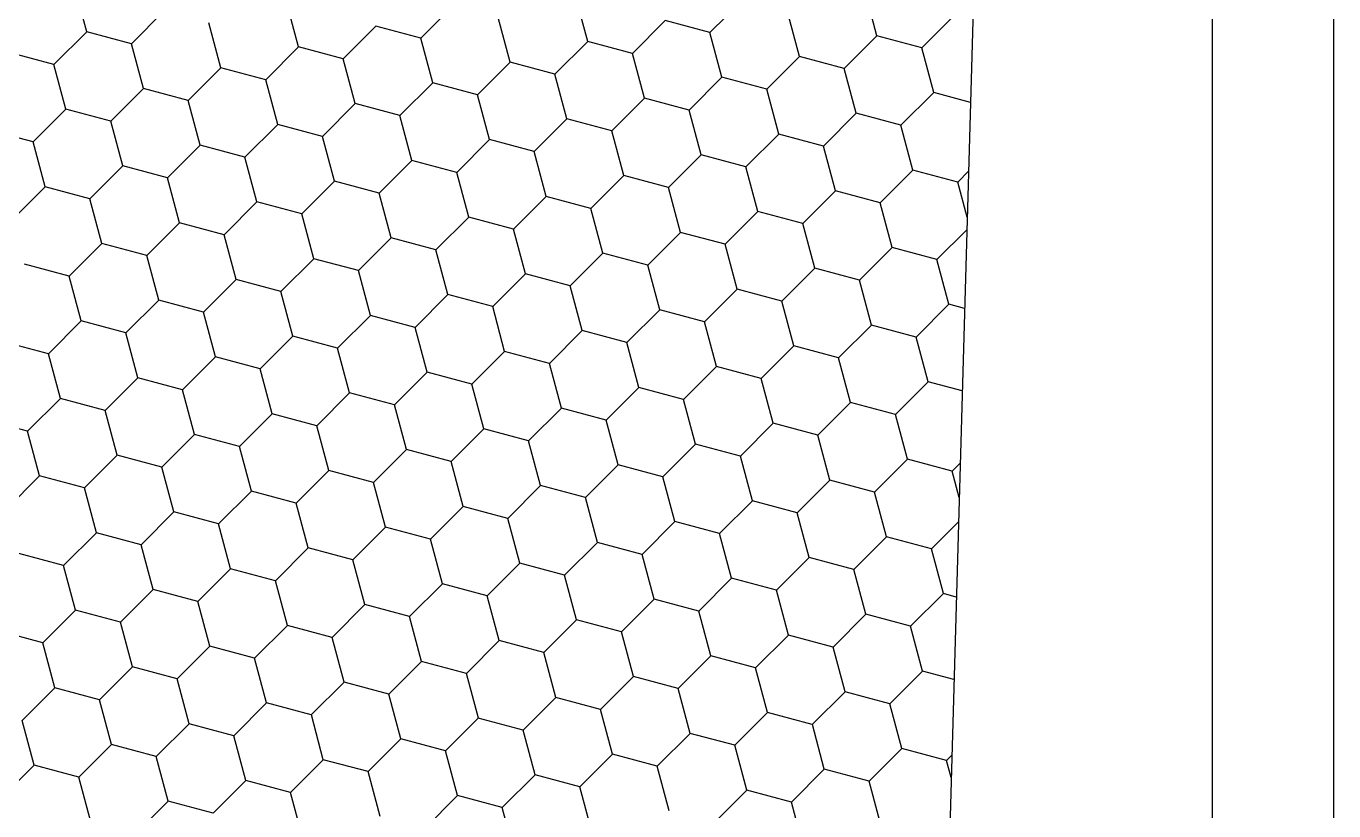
# Model space of a CAD drawing. Header units: inches. Extents: x 11.6 to 54.1, y 10.7 to 35.5.
# Drawn here: x 41.0135 to 41.2252, y 31.7256 to 31.8526 of the extents above; entities that cross this region are included whole.
import ezdxf

# ---------------------------------------------------------------- set-up
doc = ezdxf.new("R2010")
doc.units = ezdxf.units.IN
doc.header["$MEASUREMENT"] = 0
doc.layers.add('02', color=2, linetype='Continuous')

msp = doc.modelspace()

# ---------------------------------------------------------------- linework, layer by layer
at = {"layer": '02'}
for p, q in [((41.20550889287662, 32.49814949224543), (41.20550889287662, 31.39858789502483)), ((41.22519722439866, 31.39858789502483), (41.22519722439866, 32.49814949224543)), ((41.18255326627806, 32.40781655326151), (41.15918713562242, 31.58881997418081)), ((41.02329500565357, 31.85172633846247), (41.02135386281699, 31.858970782158)), ((41.15123372116178, 31.8510668428849), (41.14929257832519, 31.85831128658043)), ((41.05757608112, 31.84926506793141), (41.05563493828341, 31.85650951162694)), ((41.10440490114089, 31.85016595540816), (41.1024637583043, 31.85741039910368)), ((41.12419695545506, 31.85158673117127), (41.12950025625579, 31.85689003203021)), ((41.03053931529686, 31.84978495592674), (41.03584261609759, 31.85508825678568)), ((41.07736813531775, 31.850685843549), (41.0826714362349, 31.85598914440794)), ((41.09185715658642, 31.84680379740036), (41.08991601374984, 31.85404824111043)), ((41.13868597660731, 31.8477046848771), (41.13674483377073, 31.85494912857263)), ((41.15847803103789, 31.84912546075662), (41.16378133195504, 31.85442876161557)), ((41.04502833668194, 31.84590290993816), (41.04308719384536, 31.85314735363369)), ((41.06482039076328, 31.84732368551209), (41.07012369168043, 31.85262698637104)), ((41.07736799492087, 31.85068607931913), (41.07012355116714, 31.85262722215572)), ((41.11164921090059, 31.84822457313436), (41.11695251181774, 31.8535278739933)), ((41.12419681505818, 31.85158696678133), (41.11695237142086, 31.85352810961791)), ((41.01799157074239, 31.84642279788983), (41.02329487154312, 31.85172609874877)), ((41.03053917466715, 31.84978519184239), (41.02329473102983, 31.85172633467897)), ((41.03248059212748, 31.84254075191581), (41.03053944929089, 31.84978519562588)), ((41.07930941214837, 31.84344163939255), (41.07736826931178, 31.85068608308808)), ((41.09910146634612, 31.84486241509745), (41.10440476726327, 31.85016571595639)), ((41.11164907050371, 31.84822480878807), (41.10440462674998, 31.85016595162466)), ((41.12613823216926, 31.8443425268693), (41.12419708933268, 31.85158697056482)), ((41.14593028648343, 31.84576330271972), (41.15123358740058, 31.85106660357866)), ((41.15847789064102, 31.84912569626482), (41.1512334470037, 31.85106683910141)), ((41.01799143011268, 31.84642303384913), (41.01074698647536, 31.84836417668572)), ((41.05227264632523, 31.84396152746064), (41.05757594712596, 31.84926482831958)), ((41.0648202503664, 31.84732392132588), (41.05757580661267, 31.84926506416247)), ((41.11359048761479, 31.84098036887605), (41.11164934477821, 31.84822481257157)), ((41.13338254192896, 31.84240114468281), (41.13868584284611, 31.84770444554175)), ((41.14593014620296, 31.84576353827157), (41.13868570244923, 31.84770468110816)), ((41.16041930763569, 31.84188125633824), (41.1584781647991, 31.84912570004832)), ((41.01993284757301, 31.83917859392255), (41.01799170473642, 31.84642303761808)), ((41.03972490177076, 31.84059936942373), (41.04502820257149, 31.84590267028267)), ((41.05227250581193, 31.84396176333263), (41.0450280620582, 31.84590290616921)), ((41.0667616675939, 31.8400794813993), (41.06482052475732, 31.84732392509483)), ((41.08655372179165, 31.84150025706055), (41.0918570227088, 31.84680355791949)), ((41.09910132594924, 31.84486265079482), (41.09185688231192, 31.84680379364596)), ((41.14787156319763, 31.83851909833044), (41.14593042036105, 31.84576354202596)), ((41.05421392315585, 31.8367173233915), (41.05227278031926, 31.84396176708702)), ((41.0740059773536, 31.83813809900909), (41.07930927815433, 31.84344139986803)), ((41.08655358139477, 31.84150049280157), (41.07930913775746, 31.84344163565271)), ((41.10104274317674, 31.83761821085369), (41.09910160034016, 31.84486265456377)), ((41.12083479749091, 31.83903898663135), (41.12613809829164, 31.84434228749029)), ((41.1333824016485, 31.84240138027832), (41.12613795789476, 31.8443425231149)), ((41.02717715721629, 31.83723721138682), (41.03248045813344, 31.84254051224576)), ((41.03972476125747, 31.84059960533938), (41.03248031750373, 31.84254074817596)), ((41.08849499862227, 31.83425605286044), (41.08655385578569, 31.84150049655597)), ((41.13532381864317, 31.83515694033719), (41.13338267580658, 31.84240138403271)), ((41.15511587295733, 31.83657771623126), (41.16041917387448, 31.8418810170902)), ((41.16636159397714, 31.84028894833187), (41.16041903359402, 31.8418812525984)), ((41.01462941266183, 31.83387505334991), (41.01993271357897, 31.83917835420885)), ((41.027177016703, 31.83723744734613), (41.01993257294927, 31.83917859018271)), ((41.04166617860138, 31.83335516538369), (41.0397250357648, 31.84059960907922)), ((41.06145823279913, 31.83477594097218), (41.06676153359987, 31.84007924183112)), ((41.07400583684031, 31.83813833480832), (41.06676139320299, 31.84007947765946)), ((41.10828705282002, 31.83567682859444), (41.11359035373717, 31.84098012945338)), ((41.12083465709403, 31.83903922228507), (41.1135902133403, 31.84098036512165)), ((41.02911843416333, 31.82999300737589), (41.02717729132674, 31.83723745107142)), ((41.07594725418422, 31.83089389485264), (41.07400611134764, 31.83813833854816)), ((41.09573930838197, 31.83231467055754), (41.10104260918271, 31.83761797141648)), ((41.10828691253956, 31.83567706429181), (41.10104246878583, 31.8376182071284)), ((41.12277607420511, 31.83179478232938), (41.12083493136853, 31.83903922602491)), ((41.14256812851928, 31.8332155581798), (41.14787142932001, 31.83851885903874)), ((41.15511573267687, 31.83657795176856), (41.14787128903955, 31.83851909460515)), ((41.01462927214853, 31.83387528935287), (41.0073848283948, 31.83581643218946)), ((41.04891048824467, 31.83141378293527), (41.05421378916181, 31.83671708379421)), ((41.06145809228584, 31.83477617681507), (41.05421364864852, 31.83671731966621)), ((41.11022832965065, 31.82843262432158), (41.10828718681406, 31.83567706801711)), ((41.13002038396481, 31.82985340014289), (41.13532368476555, 31.83515670100184)), ((41.1425679881224, 31.83321579377531), (41.13532354448508, 31.8351569366119)), ((41.15705714967154, 31.82933351179832), (41.15511600683495, 31.83657795549385)), ((41.01657068960886, 31.82663084936809), (41.01462954677228, 31.83387529306361)), ((41.0363627436902, 31.82805162488381), (41.04166604460735, 31.83335492574275)), ((41.04891034773137, 31.83141401882182), (41.04166590409405, 31.83335516167296)), ((41.06339950962975, 31.82753173684483), (41.06145836679317, 31.83477618054036)), ((41.0831915638275, 31.82895251252063), (41.08849486462824, 31.83425581337957)), ((41.09573916798509, 31.83231490629856), (41.08849472423136, 31.83425604913515)), ((41.14450940523349, 31.82597135379052), (41.1425682623969, 31.83321579748605)), ((41.0508517651917, 31.82416957883703), (41.04891062235512, 31.83141402253256)), ((41.07064381927304, 31.82559035448372), (41.07594712019019, 31.83089365534266)), ((41.08319142343063, 31.82895274830531), (41.07594697967689, 31.8308938911419)), ((41.09768058509618, 31.82507046631378), (41.09573944225959, 31.8323149100093)), ((41.11747263941034, 31.82649124210599), (41.12277594021108, 31.83179454296493)), ((41.13002024356793, 31.82985363578206), (41.12277579993061, 31.83179477861864)), ((41.02381499913573, 31.82468946684691), (41.02911830005288, 31.82999276770585)), ((41.0363626031769, 31.82805186082857), (41.02911815953959, 31.8299930036797)), ((41.08513284065813, 31.82170830830597), (41.08319169782154, 31.8289527520015)), ((41.13196166067902, 31.82260919578272), (41.13002051784243, 31.82985363947824)), ((41.15175371499318, 31.82402997169135), (41.15705701579392, 31.82933327255029)), ((41.16430131926719, 31.82739236526555), (41.15705687551345, 31.82933350810214)), ((41.16430145954765, 31.82739212972825), (41.16604334149562, 31.82913401173442)), ((41.01126725469768, 31.82132730881), (41.01657055549841, 31.82663060966894)), ((41.02381485873885, 31.82468970283531), (41.01657041498512, 31.82663084568645)), ((41.03830402063723, 31.82080742082923), (41.03636287780065, 31.82805186452475)), ((41.05809607471857, 31.82222819643226), (41.06339937563572, 31.8275314972912)), ((41.07064367887616, 31.82559059031206), (41.06339923512243, 31.82753173314865)), ((41.10492489485588, 31.82312908405453), (41.11022819565661, 31.82843238491347)), ((41.11747249901347, 31.82649147778881), (41.11022805537615, 31.82843262062539)), ((41.11941391612455, 31.81924703777491), (41.11747277328796, 31.82649148147044)), ((41.16583082532562, 31.82168519730345), (41.16430159330886, 31.82739236894719)), ((41.02575627608277, 31.81744526282142), (41.02381513324618, 31.8246897065315)), ((41.07258509622007, 31.81834615029817), (41.07064395326707, 31.8255905939937)), ((41.09237715030141, 31.81976692601762), (41.09768045121856, 31.82507022687656)), ((41.104924754459, 31.82312931979556), (41.09768031082168, 31.82507046263214)), ((41.13920597043872, 31.82066781365444), (41.14450927123945, 31.82597111451338)), ((41.15175357471272, 31.8240302072723), (41.14450913095899, 31.82597135010889)), ((41.0455483301641, 31.81886603839536), (41.05085163108125, 31.8241693392543)), ((41.05809593432169, 31.82222843231881), (41.05085149068437, 31.82416957515539)), ((41.06003735166561, 31.81498399229037), (41.05809620882902, 31.82222843598589)), ((41.1068661716865, 31.81588487976711), (41.10492502884991, 31.82312932346264)), ((41.12665822588425, 31.81730565560298), (41.13196152668498, 31.82260895646192)), ((41.13920583015825, 31.82066804927905), (41.13196138640452, 31.82260919211564)), ((41.15369499170739, 31.81678576724386), (41.1517538488708, 31.82403021093938)), ((41.03300058572605, 31.81550388035845), (41.03830388652678, 31.82080718121739)), ((41.04554818976722, 31.81886627432556), (41.03830374601349, 31.82080741716214)), ((41.07982940574694, 31.81640476798071), (41.08513270666409, 31.82170806883965)), ((41.09237700990453, 31.8197671618023), (41.08513256626721, 31.82170830463889)), ((41.14114724715292, 31.81342360923605), (41.13920610431634, 31.82066805293158)), ((41.04748960711114, 31.81162183429711), (41.04554846427455, 31.81886627799264)), ((41.06728166119247, 31.81304260994381), (41.07258496210962, 31.81834591080275)), ((41.07982926546648, 31.81640500380905), (41.07258482171274, 31.81834614664564)), ((41.09431842713203, 31.81252272175931), (41.09237728429544, 31.81976716546939)), ((41.11411048132978, 31.81394349756607), (41.11941378224693, 31.81924679842501)), ((41.12665808560379, 31.8173058912858), (41.11941364185005, 31.81924703412238)), ((41.16093930146709, 31.81484438520289), (41.16577357855677, 31.81967866229257)), ((41.02045284117158, 31.81214172230699), (41.02575614197232, 31.81744502316593)), ((41.03300044521276, 31.81550411633231), (41.02575600157544, 31.81744525916889)), ((41.08177068269398, 31.8091605637515), (41.07982953985739, 31.81640500744703)), ((41.10156273677531, 31.81058133952916), (41.10686603769246, 31.81588464038811)), ((41.11411034104932, 31.81394373329255), (41.106865897412, 31.81588487612913)), ((41.12859950271487, 31.81006145122825), (41.12665835987828, 31.81730589492378)), ((41.14839155691262, 31.81148222715143), (41.15369485771335, 31.81678552801037)), ((41.16093916130304, 31.81484462075474), (41.15369471754931, 31.81678576359133)), ((41.02045270065829, 31.81214195833905), (41.01320825690456, 31.81408310117564)), ((41.03494186267309, 31.80825967627476), (41.0330007198365, 31.81550411998484)), ((41.05473391675442, 31.8096804519069), (41.06003721755516, 31.81498375276584)), ((41.0672815207956, 31.8130428458158), (41.06003707715828, 31.81498398865239)), ((41.1160517581604, 31.806699293235), (41.11411061532382, 31.81394373693053)), ((41.16288057818129, 31.80760018069719), (41.16093943534471, 31.81484462440727)), ((41.02239411811862, 31.80489751828151), (41.02045297528203, 31.81214196197703)), ((41.04218617219995, 31.80631829385544), (41.04748947300069, 31.81162159471438)), ((41.05473377635754, 31.80968068782255), (41.04748933260381, 31.81162183065913)), ((41.06922293813951, 31.80579840575825), (41.06728179530293, 31.81304284945378)), ((41.08901499222085, 31.80721918147771), (41.094318293138, 31.81252248233665)), ((41.10156259649485, 31.8105815752993), (41.09431815274112, 31.81252271813588)), ((41.13584381235815, 31.80812006911452), (41.1411471132753, 31.81342336997346)), ((41.14839141663216, 31.81148246276149), (41.14114697299484, 31.81342360559808)), ((41.05667519370146, 31.80243624775045), (41.05473405086487, 31.80968069144598)), ((41.10350401360594, 31.8033371352272), (41.10156287076935, 31.81058157892272)), ((41.12329606780369, 31.80475791107762), (41.12859936872083, 31.81006121193656)), ((41.13584367219411, 31.80812030476824), (41.12859922844037, 31.81006144760482)), ((41.15033283374324, 31.80423802268939), (41.14839169090666, 31.81148246639947)), ((41.02963842764549, 31.80295613581853), (41.03494172844622, 31.80825943667747)), ((41.04218603180308, 31.8063185298293), (41.03494158804934, 31.80825967266588)), ((41.07646724778279, 31.8038570234408), (41.08177054858353, 31.80916032429974)), ((41.08901485194038, 31.80721941730604), (41.08177040830306, 31.80916056014263)), ((41.13778508918877, 31.80087586469614), (41.13584394635219, 31.80812030839166)), ((41.15757714338653, 31.80229664066297), (41.16288044430367, 31.80759994152191)), ((41.16540964121051, 31.8069224432607), (41.16288030413963, 31.80760017708832)), ((41.04412744914699, 31.79907408974265), (41.04218630631041, 31.80631853343817)), ((41.06391950322833, 31.80049486540389), (41.06922280402906, 31.80579816626283)), ((41.07646710738592, 31.80385725931279), (41.0692226637486, 31.80579840214938)), ((41.09095626916788, 31.79997497721939), (41.0890151263313, 31.80721942091492)), ((41.11074832324922, 31.80139575302616), (41.11605162416637, 31.8066990538851)), ((41.12329592752322, 31.80475814677499), (41.1160514838859, 31.80669928961157)), ((41.01709068309102, 31.79959397778163), (41.02239398389175, 31.80489727864057)), ((41.02963828724861, 31.80295637183605), (41.02239384349487, 31.80489751467263)), ((41.07840852472983, 31.79661281921159), (41.07646738189325, 31.80385726290712)), ((41.09820057881117, 31.79803359498925), (41.1035038796119, 31.80333689584819)), ((41.11074818308517, 31.80139598878174), (41.10350373933144, 31.80333713161832)), ((41.12523734463431, 31.79751370668833), (41.12329620179772, 31.80475815038386)), ((41.14502939883206, 31.79893448262607), (41.15033269974921, 31.80423778348501)), ((41.15757700322248, 31.80229687625848), (41.15033255946874, 31.80423801909507)), ((41.01709054269414, 31.79959421384279), (41.00984609894041, 31.80153535667938)), ((41.03157970459252, 31.79571193173484), (41.02963856175594, 31.80295637543037)), ((41.05137175867386, 31.79713270736698), (41.05667505947459, 31.80243600822592)), ((41.06391936283145, 31.80049510131954), (41.05667491919413, 31.80243624415613)), ((41.11268960019625, 31.79415154868053), (41.11074845735967, 31.80139599237606)), ((41.15951842021715, 31.79505243615728), (41.15757727738056, 31.8022968798528)), ((41.01903196015447, 31.79234977372704), (41.01709081731789, 31.79959421742257)), ((41.03882401411939, 31.79377054933008), (41.04412731492013, 31.79907385018902)), ((41.05137161827698, 31.79713294332629), (41.04412717463966, 31.79907408616288)), ((41.06586078017536, 31.79325066120379), (41.06391963733878, 31.80049510489931)), ((41.0856528342567, 31.79467143695234), (41.09095613505743, 31.79997473781128)), ((41.0982004385307, 31.79803383078848), (41.09095599477697, 31.79997497362507)), ((41.13248165427759, 31.79557232457461), (41.13778495519474, 31.80087562543355)), ((41.14502925866801, 31.79893471826523), (41.13778481503069, 31.80087586110182)), ((41.14697067566268, 31.79169027814947), (41.14502953282609, 31.798934721845)), ((41.0533130356209, 31.78988850319598), (41.05137189278431, 31.79713294689151)), ((41.10014185564179, 31.79078939067273), (41.0982007128052, 31.79803383436825)), ((41.11993390983954, 31.7922101665377), (41.12523721064027, 31.79751346739664)), ((41.13248151411354, 31.79557256027198), (41.12523707047622, 31.79751370310856)), ((41.02627626956492, 31.79040839127862), (41.03157957048207, 31.79571169213756)), ((41.03882387372251, 31.79377078533304), (41.03157943008519, 31.79571192816962)), ((41.07310508970223, 31.79130927890088), (41.07840839061938, 31.79661257975982)), ((41.08565269397624, 31.79467167279523), (41.0784082502225, 31.79661281563182)), ((41.08759411120374, 31.78742723266492), (41.08565296836715, 31.79467167636045)), ((41.13442293122463, 31.78832812014167), (41.13248178838804, 31.7955725638372)), ((41.15421498530596, 31.78974889612306), (41.15951828622311, 31.795052196982)), ((41.16502885996416, 31.79357584124097), (41.15951814605906, 31.79505243257751)), ((41.04076529118284, 31.78652634518818), (41.03882414834626, 31.79377078888371)), ((41.06055734514776, 31.78794712086398), (41.0658606459485, 31.79325042172292)), ((41.07310494942177, 31.79130951480198), (41.06586050566803, 31.79325065763857)), ((41.10738616528507, 31.78884800850079), (41.1126894660858, 31.79415130935973)), ((41.11993376955908, 31.79221040227873), (41.11268932592176, 31.79415154511531)), ((41.01372852501046, 31.78704623324171), (41.01903182592761, 31.79234953410065)), ((41.02627612916805, 31.79040862733979), (41.01903168553073, 31.79234977017637)), ((41.02821754662838, 31.78316418718038), (41.02627640379179, 31.79040863089045)), ((41.07504636664927, 31.78406507465712), (41.07310522381268, 31.79130951835265)), ((41.0948384207306, 31.78548585044933), (41.10014172164775, 31.79078915130827)), ((41.10738602500461, 31.78884824428548), (41.10014158136729, 31.79078938712206)), ((41.12187518667016, 31.78496596213387), (41.11993404383357, 31.79221040582939)), ((41.14166724086791, 31.78638673808615), (41.14697054166864, 31.79169003894509)), ((41.15421484525833, 31.78974913174767), (41.1469704015046, 31.79169027458425)), ((41.01372838461358, 31.78704646934654), (41.00648394097626, 31.78898761218312)), ((41.0480096005933, 31.78458496282707), (41.05331290151044, 31.78988826368601)), ((41.0605572048673, 31.78794735680873), (41.05331276111357, 31.78988849964531)), ((41.10932744211569, 31.78160380412606), (41.10738629927911, 31.78884824782159)), ((41.12911949631344, 31.78302458004924), (41.13442279711418, 31.78832788090818)), ((41.14166710070386, 31.78638697375442), (41.13442265695013, 31.788328116591)), ((41.156156262253, 31.78250469160281), (41.15421511941641, 31.78974913529834)), ((41.01566980219032, 31.77980202917257), (41.01372865935374, 31.78704647288265)), ((41.03546185603883, 31.78122280479016), (41.04076515695598, 31.7865261056491)), ((41.04800946031283, 31.78458519881548), (41.0407650165591, 31.78652634165206)), ((41.06249862221122, 31.78070291664932), (41.06055747937463, 31.78794736034484)), ((41.08229067617614, 31.78212369241243), (41.08759397709328, 31.78742699327137)), ((41.09483828045014, 31.78548608629222), (41.08759383681282, 31.78742722912881)), ((41.14360851769853, 31.77914253359501), (41.14166737486195, 31.78638697730509)), ((41.04995087765675, 31.77734075865607), (41.04800973482016, 31.78458520235159)), ((41.06974293162167, 31.77876153437552), (41.07504623253882, 31.78406483523446)), ((41.08229053589567, 31.78212392829897), (41.07504609225835, 31.78406507113556)), ((41.09677969767764, 31.77824164613281), (41.09483855484105, 31.78548608982834)), ((41.11657175175898, 31.77966242199778), (41.12187505267612, 31.78496572285673)), ((41.1291193561494, 31.78302481576117), (41.12187491239566, 31.78496595859775)), ((41.02291411148436, 31.77786064675325), (41.02821741240151, 31.78316394761219)), ((41.03546171575837, 31.78122304082223), (41.02821727200463, 31.78316418365881)), ((41.08423195323959, 31.77487948811046), (41.082290810403, 31.78212393182054)), ((41.13106077314406, 31.7757803755872), (41.12911963030748, 31.78302481928273)), ((41.15085282734182, 31.77720115158314), (41.15615612814255, 31.78250445244208)), ((41.16340043173224, 31.78056354524466), (41.15615598809492, 31.78250468808125)), ((41.03740313310228, 31.77397860064826), (41.03546199026569, 31.78122304434379)), ((41.05719518718362, 31.77539937632406), (41.06249848798435, 31.780702677183)), ((41.06974279145762, 31.77876177030572), (41.06249834770389, 31.78070291314231)), ((41.10402400720451, 31.77630026396088), (41.10932730812166, 31.78160356481982)), ((41.11657161159493, 31.77966265776791), (41.10932716784119, 31.7816038006045)), ((41.16340057189628, 31.78056330962005), (41.16469452680141, 31.78185726452517)), ((41.16453666436538, 31.77632409406084), (41.16340070589032, 31.78056354876622)), ((41.01036636704631, 31.77449848870179), (41.01566966784704, 31.77980178956074)), ((41.0229139712039, 31.77786088282897), (41.01566952756658, 31.77980202566556)), ((41.02485538866423, 31.77061644264046), (41.02291424582764, 31.77786088633599)), ((41.07168420868512, 31.77151733011721), (41.06974306584853, 31.77876177381273)), ((41.09147626265004, 31.77293810592397), (41.09677956356719, 31.77824140678291)), ((41.10402386704046, 31.77630049977466), (41.09677942328673, 31.77824164261125)), ((41.11851302870601, 31.77241821759395), (41.11657188586943, 31.77966266128948)), ((41.13830508278735, 31.77383899354624), (41.1436083837045, 31.77914229440518)), ((41.15085268717777, 31.77720138725141), (41.14360824354045, 31.779142530088)), ((41.04464744251273, 31.77203721828715), (41.04995074342988, 31.77734051914609)), ((41.05719504678674, 31.77539961231247), (41.04995060314942, 31.77734075514905)), ((41.10596528415154, 31.76905605958615), (41.10402414131496, 31.77630050328167)), ((41.12575733823288, 31.77047683550933), (41.13106063915003, 31.77578013636827)), ((41.1383049426233, 31.77383922925816), (41.13106049898598, 31.77578037209474)), ((41.15279410417244, 31.76995694704834), (41.15085296133585, 31.77720139075842)), ((41.03209969807468, 31.76867506025025), (41.03740299887541, 31.77397836110919)), ((41.04464730234869, 31.77203745431922), (41.03740285859495, 31.7739785971558)), ((41.05913646413065, 31.7681551721094), (41.05719532129407, 31.77539961580493)), ((41.07892851821199, 31.76957594787251), (41.08423181901272, 31.77487924873145)), ((41.09147612248599, 31.77293834178141), (41.08423167873226, 31.774879484618)), ((41.14024635973438, 31.76659478905509), (41.1383052168978, 31.77383923275062)), ((41.0465887196926, 31.7647930141016), (41.04464757685601, 31.77203745779713)), ((41.06638077365752, 31.7662137898356), (41.07168407445825, 31.77151709069454)), ((41.07892837793153, 31.76957618378816), (41.07168393429421, 31.77151732662475)), ((41.09341753971349, 31.76569390157835), (41.09147639687691, 31.77293834527387)), ((41.11320959367841, 31.76711467747242), (41.11851289459556, 31.77241797833136)), ((41.12575719818525, 31.77047707126491), (41.11851275443151, 31.77241821410149)), ((41.16003841381572, 31.76801556509469), (41.16442476386256, 31.77240191508332)), ((41.01955195352021, 31.76531290221334), (41.02485525432095, 31.77061620307228)), ((41.0320995576778, 31.76867529632597), (41.02485511404048, 31.77061643916255)), ((41.08086979515902, 31.76233174357054), (41.07892865232244, 31.76957618726607)), ((41.12769861517992, 31.76323263104729), (41.12575747234333, 31.77047707474281)), ((41.14749066926125, 31.76465340704323), (41.1527939701784, 31.76995670790217)), ((41.16003827376809, 31.7680158007484), (41.15279383013077, 31.76995694358499)), ((41.01955181323975, 31.76531313833271), (41.01230736948602, 31.7672542811693)), ((41.03404097513813, 31.7614308560938), (41.03209983230155, 31.76867529978932)), ((41.05383302910305, 31.7628516317987), (41.05913632990379, 31.76815493265764)), ((41.06638063337706, 31.76621402579491), (41.05913618962332, 31.76815516863149)), ((41.10066184924036, 31.76375251942096), (41.10596515004109, 31.7690558202799)), ((41.11320945351437, 31.76711491327166), (41.10596500987705, 31.76905605610824)), ((41.11515087074186, 31.75987047303948), (41.11320972790528, 31.76711491673501)), ((41.16197969076276, 31.76077136051623), (41.16003854792617, 31.76801580421176)), ((41.02149323070008, 31.75806869808599), (41.0195520878635, 31.76531314178152)), ((41.06832205072097, 31.75896958556274), (41.06638090788439, 31.76621402925826)), ((41.08811410468589, 31.76039036138405), (41.09341740548663, 31.765693662243)), ((41.10066170907631, 31.7637527552784), (41.09341726532258, 31.76569389811499)), ((41.13494292470678, 31.76129124900632), (41.14024622562393, 31.76659454986526)), ((41.14749052921362, 31.76465364275515), (41.14024608545989, 31.76659478559174)), ((41.04128528454859, 31.75948947374724), (41.04658858534932, 31.76479277460618)), ((41.05383288882259, 31.76285186780166), (41.04658844518527, 31.76479301063824)), ((41.1026031261874, 31.75650831503168), (41.10066198335081, 31.76375275872721)), ((41.12239518026873, 31.75792909096941), (41.12769848106947, 31.76323239182835)), ((41.13494278465915, 31.7612914847619), (41.12769834102183, 31.76323262759848)), ((41.14943194620829, 31.75740920250843), (41.1474908033717, 31.76465364620395)), ((41.02873753999412, 31.75612731571033), (41.03404084091127, 31.76143061656927)), ((41.04128514426812, 31.75948970980841), (41.0340407006308, 31.76143085264499)), ((41.05577430616651, 31.75560742755493), (41.05383316332992, 31.76285187125046)), ((41.07556636013143, 31.75702820334715), (41.08086966093216, 31.76233150420609)), ((41.08811396440543, 31.76039059728515), (41.08086952076811, 31.76233174012174)), ((41.13688420165382, 31.75404704450062), (41.13494305881724, 31.76129148819615)), ((41.15667625573516, 31.75546782055477), (41.16197955665231, 31.76077112141371)), ((41.16407690719753, 31.76020933616979), (41.16197941660467, 31.76077135708198)), ((41.04322656172845, 31.75224526954713), (41.04128541889187, 31.75948971324266)), ((41.06301861557696, 31.75366604529569), (41.06832191637769, 31.75896934615463)), ((41.07556621996738, 31.7570284392919), (41.06832177621364, 31.75896958212849)), ((41.09005538174934, 31.75314615702388), (41.08811423891276, 31.7603906007194)), ((41.10984743571426, 31.75456693293251), (41.115150736515, 31.75987023379145)), ((41.12239504010468, 31.75792932676865), (41.11515059635095, 31.75987046960523)), ((41.01618979543965, 31.75276515767342), (41.0214930963568, 31.75806845853236)), ((41.02873739971366, 31.75612755181515), (41.02149295607634, 31.75806869465174)), ((41.07750763719488, 31.74978399901607), (41.07556649435829, 31.75702844272615)), ((41.12433645721577, 31.75068488649282), (41.12239531437918, 31.75792933018835)), ((41.1441285112971, 31.75210566251786), (41.14943181209784, 31.7574089633768)), ((41.15667611580394, 31.75546805623759), (41.14943167205021, 31.75740919908873)), ((41.01618965515919, 31.7527653938219), (41.00894521152187, 31.75470653665849)), ((41.03067881717399, 31.74888311155388), (41.0287376743374, 31.75612755524941)), ((41.05047087102249, 31.75030388725878), (41.05577417193964, 31.75560718811772)), ((41.06301847541291, 31.75366628129865), (41.05577403165918, 31.75560742413523)), ((41.0972996911598, 31.7512047748956), (41.10260299196053, 31.75650807575454)), ((41.10984729555022, 31.7545671687754), (41.1026028519129, 31.75650831161198)), ((41.1117887126613, 31.74732272848502), (41.10984756982472, 31.75456717218054)), ((41.15861753268219, 31.74822361596176), (41.15667638984561, 31.75546805965729)), ((41.01813107273593, 31.74552095353152), (41.01618992989935, 31.7527653972416)), ((41.06495989264041, 31.74642184100827), (41.06301874980382, 31.7536662847038)), ((41.08475194660533, 31.74784261684414), (41.09005524740606, 31.75314591770308)), ((41.09729955099575, 31.75120501078214), (41.09005510735843, 31.75314615361873)), ((41.13158076674264, 31.7487435044664), (41.13688406754337, 31.75404680532534)), ((41.14412837124947, 31.75210589824434), (41.13688392749574, 31.75404704109548)), ((41.03792312646802, 31.74694172922187), (41.04322642738517, 31.75224503008081)), ((41.05047073085844, 31.7503041233054), (41.04322628710471, 31.75224526614198)), ((41.05241214820236, 31.74305968301502), (41.05047100536577, 31.75030412671055)), ((41.09924096822325, 31.74396057049177), (41.09729982538666, 31.75120501418729)), ((41.11903302218817, 31.7453813464295), (41.1243363229889, 31.75068464728844)), ((41.131580626695, 31.74874374025109), (41.12433618294127, 31.75068488310222)), ((41.14606978824414, 31.74486145795396), (41.14412864540756, 31.75210590166404)), ((41.02537538191356, 31.74357957118497), (41.0306786828307, 31.74888287204391)), ((41.03792298630398, 31.74694196531215), (41.03067854255024, 31.74888310814873)), ((41.07220420205086, 31.74448045880723), (41.07750750296801, 31.74978375966617)), ((41.08475180644128, 31.74784285278889), (41.07750736280396, 31.74978399562548)), ((41.13352204368967, 31.74149929994616), (41.13158090085309, 31.74874374364168)), ((41.15331409777101, 31.74292007601485), (41.15861739857174, 31.7482233768738)), ((41.1636961260676, 31.74686273415006), (41.15861725864053, 31.74822361257117)), ((41.03986440364789, 31.73969752500722), (41.0379232608113, 31.74694196870274)), ((41.05965645749639, 31.74111830077032), (41.06495975841354, 31.74642160162927)), ((41.07220406188681, 31.74448069479564), (41.0649596182495, 31.74642183763223)), ((41.08669322366878, 31.74059841246941), (41.0847520808322, 31.74784285617949)), ((41.1064852776337, 31.74201918839259), (41.11178857843444, 31.74732248925153)), ((41.11903288214054, 31.74538158225783), (41.1117884383868, 31.74732272510897)), ((41.0128276374755, 31.74021741313351), (41.01813093827624, 31.74552071399245)), ((41.02537524174951, 31.74357980731889), (41.01813079799577, 31.74552095015548)), ((41.07414547923073, 31.73723625447616), (41.07220433639414, 31.74448069817169)), ((41.09393753307923, 31.73865703035568), (41.09924083399638, 31.74396033121462)), ((41.10648513758607, 31.74201942427914), (41.09924069383234, 31.74396056711572)), ((41.12097429925162, 31.7381371419529), (41.11903315641504, 31.74538158564843)), ((41.14076635321654, 31.73955791797795), (41.14606965401727, 31.74486121883689)), ((41.15331395772338, 31.74292031174133), (41.14606951408606, 31.74486145457792)), ((41.02731665920984, 31.73633536699941), (41.02537551637325, 31.74357981069494)), ((41.04710871294193, 31.73775614271887), (41.05241201385908, 31.74305944357781)), ((41.05965631733235, 31.74111853680239), (41.05241187369503, 31.74305967963898)), ((41.10842655469715, 31.7347749839451), (41.10648541186057, 31.74201942764063)), ((41.15525537471805, 31.73567587142185), (41.15331423188146, 31.74292031511737)), ((41.01476891465537, 31.73297320899161), (41.01282777181878, 31.74021765268714)), ((41.03456096850388, 31.73439398468196), (41.03986426930461, 31.7396972855409)), ((41.04710857277788, 31.73775637880914), (41.03986412914056, 31.73969752164572)), ((41.06159773467626, 31.73387409646836), (41.05965659183968, 31.74111854016388)), ((41.08138978852477, 31.73529487231878), (41.08669308944192, 31.74059817317772)), ((41.0939373930316, 31.73865726628588), (41.08669294927787, 31.74059840912247)), ((41.12821860866207, 31.73619575994104), (41.13352190946281, 31.74149906079998)), ((41.14076621316891, 31.73955815374808), (41.13352176953159, 31.74149929658466)), ((41.04904999023821, 31.73051193846055), (41.04710884740162, 31.73775638215608)), ((41.0958788102591, 31.7314128259373), (41.09393766742252, 31.73865726963282)), ((41.11567086410761, 31.73283360188958), (41.12097416502476, 31.73813690274852)), ((41.12821846861444, 31.73619599575483), (41.12097402497712, 31.73813713859141)), ((41.14270763016358, 31.73231371341404), (41.14076648732699, 31.73955815710957)), ((41.02201322394941, 31.73103182664505), (41.02731652475014, 31.73633512750399)), ((41.03456082833983, 31.73439422081589), (41.02731638458609, 31.73633536365247)), ((41.0688420439703, 31.73193271426732), (41.07414534488745, 31.73723601512626)), ((41.08138964847713, 31.73529510829263), (41.0741452047234, 31.73723625112922)), ((41.13015988572553, 31.72895155540624), (41.12821874288894, 31.73619599910177)), ((41.14995193969045, 31.73037233148949), (41.15525524049118, 31.73567563234843)), ((41.1624995443137, 31.73373472523832), (41.15525510055996, 31.73567586807491)), ((41.03650224568374, 31.72714978045275), (41.03456110284716, 31.73439422414828)), ((41.05629429953225, 31.72857055623041), (41.06159760033298, 31.73387385708935)), ((41.06884190392267, 31.73193295029938), (41.06159746028535, 31.73387409313597)), ((41.08333106570463, 31.72805066792949), (41.08138992286805, 31.73529511162502)), ((41.10312311955314, 31.72947144385267), (41.10842642047029, 31.73477474471161)), ((41.11567072405997, 31.73283383776158), (41.10842628042266, 31.73477498059816)), ((41.16249968424491, 31.7337344895264), (41.16334571199078, 31.73458051731592)), ((41.16324250328872, 31.73096299081823), (41.16249981835536, 31.73373472857071)), ((41.00946547939494, 31.72766966860814), (41.01476878031209, 31.73297296946708)), ((41.02201308366894, 31.73103206282263), (41.01476864003163, 31.73297320565922)), ((41.07078332115017, 31.72468850992169), (41.06884217831358, 31.73193295361722)), ((41.09057537499867, 31.72610928581577), (41.09587867591582, 31.73141258667471)), ((41.10312297950551, 31.72947167976832), (41.09587853586819, 31.73141282260491)), ((41.11761214128747, 31.72558939739844), (41.11567099845089, 31.73283384109396)), ((41.13740419513598, 31.72701017343803), (41.14270749605313, 31.73231347429697)), ((41.14995179975923, 31.73037256724507), (41.1427073560055, 31.73231371008166)), ((41.02395450124569, 31.72378762244495), (41.0220133584091, 31.73103206614047)), ((41.04374655497778, 31.7252083981935), (41.04904985577851, 31.73051169905244)), ((41.0562941593682, 31.72857079230613), (41.04904971561447, 31.73051193514272)), ((41.10506439673301, 31.72222723939063), (41.10312325389642, 31.72947168308616)), ((41.1518932167539, 31.72312812686738), (41.14995207391731, 31.73037257056291)), ((41.03119881042331, 31.72184624014204), (41.03650211134046, 31.72714954100098)), ((41.04374641481373, 31.72520863431288), (41.03650197117641, 31.72714977714946)), ((41.05823557671211, 31.72132635191389), (41.05629443387553, 31.72857079560941)), ((41.07802763056062, 31.72274712777886), (41.08333093136135, 31.7280504286378)), ((41.09057523506745, 31.72610952177507), (41.08333079131372, 31.72805066461166)), ((41.12485645058151, 31.72364801540112), (41.13015975149866, 31.72895131626007)), ((41.13740405520476, 31.72701040925182), (41.13015961145103, 31.7289515520884)), ((41.13934547219943, 31.71976596885958), (41.13740432936284, 31.7270104125551)), ((41.09251665217854, 31.71886508138283), (41.09057550934195, 31.72610952507836))]:
    msp.add_line(p, q, dxfattribs=at)

doc.saveas('drawing.dxf')
